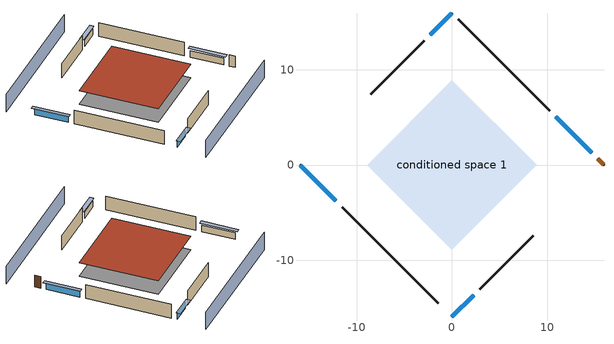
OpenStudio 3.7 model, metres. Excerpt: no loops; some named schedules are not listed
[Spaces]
conditioned space 1
 floor outside (Floor1 construction): -8.88,0 0,8.88 8.88,0 0,-8.88 z0.61
 wall outside (Wall1 construction): -11.55,-4.42 -1.42,-14.55 z0.61:3.05
 wall outside (Wall2 construction): -2.93,13.04 -8.55,7.41 z0.61:3.05
 wall outside (Wall3 construction): 10.25,5.72 0.66,15.31 z0.61:3.05
 wall outside (Wall4 construction): 2.93,-13.04 8.55,-7.41 z0.61:3.05
 wall outside (AdiabaticWallConstruction): -15.97,0 -12.21,-3.76 / 14.67,1.3 10.9,5.06 z0.61:1.77; 0,15.97 -2.27,13.7 / 0,-15.97 2.27,-13.7 z0.61:1.68
 wall outside (AdiabaticWallConstruction 1): 15.97,0 15.32,0.65 z0.61:2.64
 window (WindowConstruction): -15.97,0 -12.21,-3.76 z0.61:1.77
 window (WindowConstruction 1): 0,15.97 -2.27,13.7 z0.61:1.68
 window (WindowConstruction 2): 14.67,1.3 10.9,5.06 z0.61:1.77
 window (WindowConstruction 3): 0,-15.97 2.27,-13.7 z0.61:1.68
 door (Door): 15.97,0 15.32,0.65 z0.61:2.64
 roof outside (Roof1 construction): 0,8.88 -8.88,0 0,-8.88 8.88,0 z3.05
shading: 3.23,-19.2 19.2,-3.23 / -3.23,19.2 -19.2,3.23 z0:3.05; -11.99,-3.98 -16.18,0.22 -16.61,-0.22 -12.42,-4.41 z2.07; -2.49,13.48 0.22,16.18 -0.22,16.61 -2.92,13.91 z1.98; 10.69,5.28 14.88,1.09 15.31,1.52 11.12,5.71 z2.07; 2.49,-13.48 -0.22,-16.18 0.22,-16.61 2.92,-13.91 z1.98
[Site]
Tallahassee Regional Ap  Isis_FL_USA: Latitude {deg}=30.38; Longitude {deg}=-84.37; Time Zone {hr}=-5; Elevation {m}=21; Terrain=Suburbs
[Site:GroundTemperature:Shallow]
16.3547, 15.0593, 14.9556, 15.5703, 18.038, 20.4943, 22.6237, 23.9727, 24.0873, 22.9901, 20.915, 18.5341
[Site:WaterMainsTemperature]
Calculation Method=Schedule; Temperature Schedule=mains temperature schedule
[Building]
Building 1
[Material] Roughness=Rough
Name | Thickness {m} | Conductivity {W/m-K} | Density {kg/m3} | Specific Heat {J/kg-K} | Thermal Absorptance | Solar Absorptance | Visible Absorptance
metal surfacing | 0.000508 | 50.0403 | 7801.74 | 460.57 | 0.9 | 0.9 | 0.9
roof rigid ins | 0.103632 | 0.029427 | 32.04 | 1214.23 | 0.9 | 0.7 | 0.7
osb sheathing 0.75 in. | 0.01905 | 0.115458 | 512.64 | 1214.23 | 0.9 | 0.7 | 0.7
roof stud and cavity | 0.2032 | 0.0815493 | 78.34581 | 1123.46 | 0.9 | 0.7 | 0.7
gypsum board | 0.0127 | 0.160291 | 801 | 837.4 | 0.9 | 0.6 | 0.6
brick veneer | 0.1016 | 0.793375 | 1762.2 | 795.53 | 0.9 | 0.85 | 0.85
osb sheathing 0.5 in. | 0.0127 | 0.115458 | 512.64 | 1214.23 | 0.9 | 0.7 | 0.7
wall stud and cavity | 0.1397 | 0.558292 | 139.0536 | 1170.24 | 0.9 | 0.7 | 0.7
floor stud and cavity | 0.1397 | 0.501511 | 92.3553 | 1139.71 | 0.9 | 0.7 | 0.7
floor covering | 0.0127 | 0.0433444 | 54.468 | 1339.84 | 0.9 | 0.6 | 0.6
wood siding; wood siding 1 | 0.0254 | 0.102417 | 544.68 | 1172.36
wall rigid ins | 0.512978 | 0.029427 | 32.04 | 1214.23 | 0.9 | 0.7 | 0.7
wall stud and cavity 1 | 0.0889 | 0.380278 | 52.3479 | 1209.89 | 0.9 | 0.7 | 0.7
door material | 0.04445 | 0.0612267 | 512.64 | 1214.23 | 0.9 | 0.7 | 0.7
wall stud and cavity 2 | 0.0889 | 0.391764 | 83.0341 | 1211.67 | 0.9 | 0.7 | 0.7
furniture material conditioned space 1 | 0.1524 | 0.115458 | 640.8 | 1214.23 | 0.9 | 0.6 | 0.6
[Construction]
Roof1 construction: metal surfacing, roof rigid ins, osb sheathing 0.75 in., roof stud and cavity, gypsum board
Wall1 construction; Wall2 construction; Wall3 construction; Wall4 construction: brick veneer, osb sheathing 0.5 in., wall stud and cavity, gypsum board
Floor1 construction: floor stud and cavity, osb sheathing 0.75 in., floor covering
WindowConstruction; WindowConstruction 1; WindowConstruction 2; WindowConstruction 3: WindowMaterial
AdiabaticWallConstruction: wood siding, wall rigid ins, wall stud and cavity 1, gypsum board
Door: door material
AdiabaticWallConstruction 1: wood siding 1, wall rigid ins, wall stud and cavity 1, gypsum board
PartitionWallConstruction: gypsum board, wall stud and cavity 2, gypsum board
furniture construction conditioned space 1: furniture material conditioned space 1
[WindowMaterial:SimpleGlazingSystem]
WindowMaterial: U-Factor {W/m2-K}=2.15764; Solar Heat Gain Coefficient=0.44
[ThermalZone]
conditioned space: Multiplier=1; Volume {m3}=384.656; Thermostat=conditioned space temperature setpoint; Use Ideal Air Loads=No
[Space]
conditioned space 1: Thermal Zone=conditioned space; Building Unit=Building Unit 1; Volume {m3}=384.656
[ThermostatSetpoint:DualSetpoint]
conditioned space temperature setpoint: Heating Setpoint Temperature Schedule=heating setpoint; Cooling Setpoint Temperature Schedule=cooling setpoint
[SurfaceProperty:IncidentSolarMultiplier] Incident Solar Multiplier=1; Incident Solar Multiplier Schedule=trans schedule winter=0.85 summer=0.7
Window1; Window2; Window3; Window4
[InternalMass:Definition] Design Level Calculation Method=SurfaceArea
Name | Construction | Surface Area {m2}
partition wall mass | PartitionWallConstruction | 157.749
furniture mass conditioned space 1 | furniture construction conditioned space 1 | 63.0997
[InternalMass] Space or SpaceType=conditioned space 1; Multiplier=1
Name | Internal Mass Definition
partition wall mass | partition wall mass
furniture mass conditioned space 1 | furniture mass conditioned space 1
[External:File]
External File 1: File=in.schedules.csv
[People:Definition]
occupants: Number of People Calculation Method=People; Number of People {people}=3; Fraction Radiant=0.314171; Sensible Heat Fraction=0.56303; Carbon Dioxide Generation Rate {m3/s-W}=0; Enable ASHRAE 55 Comfort Warnings=No; Mean Radiant Temperature Calculation Type=ZoneAveraged
[People]
occupants: People Definition=occupants; Space or SpaceType=conditioned space 1; Number of People Schedule=occupants; Activity Level Schedule=occupants activity schedule; Multiplier=1
[EnergyManagementSystem:Sensor]
Name | Output Variable or Output Meter Index Key | Output Variable or Output Meter
cool_season | cooling season schedule | Schedule Value
out_pb_s |  | Site Outdoor Air Barometric Pressure
out_wt_s |  | Site Outdoor Air Humidity Ratio
site_vw_s |  | Site Wind Speed
natural_vent_s | natural vent schedule | Schedule Value
htg_sp_s | heating setpoint | Schedule Value
clg_sp_s | cooling setpoint | Schedule Value
mech_vent_range_fan_0_sch_s | mech vent range fan 0 schedule | Schedule Value
mech_vent_bath_fan_0_sch_s | mech vent bath fan 0 schedule | Schedule Value
clothes_dryer_exhaust_0_sch_s | clothes_dryer | Schedule Value
htg_load_cond |  | Heating:EnergyTransfer:Zone:CONDITIONED SPACE
clg_load_cond |  | Cooling:EnergyTransfer:Zone:CONDITIONED SPACE
[EnergyManagementSystem:Program]
air_source_heat_pump_supply_fan_disaggregate_program: Set air_source_heat_pump_supply_fan_clg = 0; Set air_source_heat_pump_supply_fan_primary_htg = 0; Set air_source_heat_pump_supply_fan_backup_htg = 0; If air_source_heat_pump_clg_coil_s > 0; Set air_source_heat_pump_supply_fan_clg = air_source_heat_pump_supply_fan_s; ElseIf air_source_heat_pump_htg_coil_s > 0 && (air_source_heat_pump_backup_htg_coil_s > 0); Set air_source_heat_pump_supply_fan_primary_htg = air_source_heat_pump_supply_fan_s * air_source_heat_pump_htg_coil_s / (air_source_heat_pump_htg_coil_s + air_source_heat_pump_backup_htg_coil_s); Set air_source_heat_pump_supply_fan_backup_htg = air_source_heat_pump_supply_fan_s * air_source_heat_pump_backup_htg_coil_s / (air_source_heat_pump_htg_coil_s + air_source_heat_pump_backup_htg_coil_s); ElseIf air_source_heat_pump_htg_coil_s > 0; Set air_source_heat_pump_supply_fan_primary_htg = air_source_heat_pump_supply_fan_s; Else; Set air_source_heat_pump_supply_fan_backup_htg = air_source_heat_pump_supply_fan_s; EndIf
water_heater_EC_adj: Set dhw_e_cons = water_heater_energy + water_heater_on_cycle_parasitic + water_heater_off_cycle_parasitic; Set water_heater_ec_adj_act = 0.0 * dhw_e_cons / 1
natural_vent_program: Set Tin = tin_s; Set Tout = tout_s; Set Wout = out_wt_s; Set Pbar = out_pb_s; Set Phiout = (@RhFnTdbWPb Tout Wout Pbar); Set MaxHR = 0.0115; Set MaxRH = 0.7; Set Tnvsp = (htg_sp_s + clg_sp_s) / 2; Set NVavail = natural_vent_s; Set ClgSsnAvail = cool_season; Set natural_vent_flow_act = 0; Set whole_house_fan_flow_act = 0; Set whole_house_fan_act = 0; If ((Wout < MaxHR) && (Phiout < MaxRH) && (Tin > Tout) && (Tin > Tnvsp) && (ClgSsnAvail > 0)); Set WHF_Flow = 0; Set Adj = (Tin-Tnvsp)/(Tin-Tout); Set Adj = (@Min Adj 1); Set Adj = (@Max Adj 0); If (WHF_Flow > 0); Set whole_house_fan_flow_act = WHF_Flow*Adj; Set WHF_W = 0; Set whole_house_fan_act = WHF_W*Adj; ElseIf (NVavail > 0); Set NVArea = 7708.425357312; Set Cs = 8.968567957270247e-05; Set Cw = 6.158219665777789e-05; Set Tdiff = Tin-Tout; Set dT = (@Abs Tdiff); Set Vwind = site_vw_s; Set SGNV = NVArea*Adj*((((Cs*dT)+(Cw*(Vwind^2)))^0.5)/1000); Set MaxNV = 2.1369780228096005; Set natural_vent_flow_act = (@Min SGNV MaxNV); EndIf; EndIf
infil_program: Set p_m = 0.14; Set p_s = 0.22; Set s_m = 270; Set s_s = 370; Set z_m = 9.99744; Set z_s = 2.4384; Set f_t = (((s_m/z_m)^p_m)*((z_s/s_s)^p_s)); Set Tdiff = tin_s-tout_s; Set dT = @Abs Tdiff; Set c = 0.1259; Set Cs = 0.0562; Set Cw = 0.1613; Set n = 0.65; Set sft = (f_t*0.5); Set temp1 = ((c*Cw)*((sft*site_vw_s)^(2*n)))^2; Set Qinf = (((c*Cs*(dT^n))^2)+temp1)^0.5; Set Qinf = (@Max Qinf 0); Set mech_vent_house_fan_sensible_load_equip_act = 0.0; Set mech_vent_house_fan_latent_load_equip_act = 0.0; Set OASupInPb = out_pb_s; Set OASupInTemp = tout_s; Set OASupInW = out_wt_s; Set OASupRho = (@RhoAirFnPbTdbW OASupInPb OASupInTemp OASupInW); Set OASupCp = (@CpAirFnW OASupInW); Set OASupInEnth = (@HFnTdbW OASupInTemp OASupInW); Set ZoneTemp = tin_s; Set ZoneW = win_s; Set ZoneCp = (@CpAirFnW ZoneW); Set ZoneAirEnth = (@HFnTdbW ZoneTemp ZoneW); Set mech_vent_house_fan_cfis_act = 0.0; Set QWHV_cfis_sup = 0.0; Set QWHV_cfis_suppl_sup = 0.0; Set QWHV_cfis_suppl_exh = 0.0; Set Qrange = 0; Set Qrange = Qrange + 0.04719 * mech_vent_range_fan_0_sch_s; Set Qbath = 0; Set Qbath = Qbath + 0.04719 * mech_vent_bath_fan_0_sch_s; Set Qdryer = 0; Set Qdryer = Qdryer + 0.05706 * clothes_dryer_exhaust_0_sch_s; Set QWHV_sup = 0.0; Set QWHV_exh = 0.0; Set Qexhaust = Qrange + Qbath + Qdryer + QWHV_exh + QWHV_cfis_suppl_exh; Set Qsupply = QWHV_sup + QWHV_cfis_sup + QWHV_cfis_suppl_sup; Set Qfan = (@Max Qexhaust Qsupply); If Qfan > 0; Set Qavg = ((Qexhaust + Qsupply) / 2.0); If ((@Abs (Qexhaust - Qavg)) / Qavg) <= 0.1; Set phi = 1; Else; Set phi = (Qinf / (Qinf + Qfan)); EndIf; Set Qinf_adj = phi * Qinf; Else; Set Qinf_adj = Qinf; EndIf; Set infil_flow_act = Qinf_adj; Set Qload = Qfan; Set Effectiveness_Sens = 0.0; Set Effectiveness_Lat = 0.0; Set Fan_MFR = Qload * OASupRho; Set ZoneInEnth = OASupInEnth; Set ZoneInTemp = OASupInTemp; Set FanTotalToCond = Fan_MFR * (ZoneInEnth - ZoneAirEnth); Set FanSensToCond = Fan_MFR * ZoneCp * (ZoneInTemp - ZoneTemp); Set FanLatToCond = FanTotalToCond - FanSensToCond; Set mech_vent_house_fan_sensible_load_equip_act = mech_vent_house_fan_sensible_load_equip_act + FanSensToCond; Set mech_vent_house_fan_latent_load_equip_act = mech_vent_house_fan_latent_load_equip_act + FanLatToCond
unmet_hours_program: Set htg_unmet_hours = 0; Set clg_unmet_hours = 0; If ((DayOfYear >= 1) && (DayOfYear <= 365)); If zone_htg_unmet_s > htg_unmet_hours; Set htg_unmet_hours = zone_htg_unmet_s; EndIf; EndIf; If ((DayOfYear >= 1) && (DayOfYear <= 365)); If zone_clg_unmet_s > clg_unmet_hours; Set clg_unmet_hours = zone_clg_unmet_s; EndIf; EndIf
total_loads_program: Set loads_htg_tot = 0; Set loads_clg_tot = 0; If htg_load_cond > 0; Set loads_htg_tot = loads_htg_tot + (htg_load_cond - clg_load_cond) * 1.0; EndIf; If clg_load_cond > 0; Set loads_clg_tot = loads_clg_tot + (clg_load_cond - htg_load_cond) * 1.0; EndIf
[EnergyManagementSystem:ProgramCallingManager]
air source heat pump supply fan disaggregate program calling manager: EndOfSystemTimestepBeforeHVACReporting; air_source_heat_pump_supply_fan_disaggregate_program
water heater EC_adj ProgramManager: EndOfSystemTimestepBeforeHVACReporting; water_heater_EC_adj
natural_vent_program calling manager: BeginZoneTimestepAfterInitHeatBalance; natural_vent_program
infil_program calling manager: BeginZoneTimestepAfterInitHeatBalance; infil_program
unmet_hours_program calling manager: EndOfZoneTimestepBeforeZoneReporting; unmet_hours_program
total_loads_program calling manager: EndOfZoneTimestepAfterZoneReporting; total_loads_program
[EnergyManagementSystem:OutputVariable]
Name | EMS Variable | Type of Data in Variable | Update Frequency | EMS Program or Subroutine | Units
air source heat pump supply fan disaggregate clg | air_source_heat_pump_supply_fan_clg | Summed | SystemTimestep | air_source_heat_pump_supply_fan_disaggregate_program | J
air source heat pump supply fan disaggregate htg primary | air_source_heat_pump_supply_fan_primary_htg | Summed | SystemTimestep | air_source_heat_pump_supply_fan_disaggregate_program | J
air source heat pump supply fan disaggregate htg backup | air_source_heat_pump_supply_fan_backup_htg | Summed | SystemTimestep | air_source_heat_pump_supply_fan_disaggregate_program | J
natural_vent_flow_act_timeseries_outvar | natural_vent_flow_act | Averaged | ZoneTimestep | natural_vent_program | m^/s
whole_house_fan_flow_act_timeseries_outvar | whole_house_fan_flow_act | Averaged | ZoneTimestep | natural_vent_program | m^/s
Qfan_timeseries_outvar | Qfan | Averaged | ZoneTimestep | infil_program | m^/s
infil_flow_act_timeseries_outvar | infil_flow_act | Averaged | ZoneTimestep | infil_program | m^/s
[ElectricEquipment:Definition] Design Level Calculation Method=EquipmentLevel
Name | Design Level {W} | Fraction Latent | Fraction Radiant | Fraction Lost
ceiling fan | 31.5701 | 0 | 0.558 | 0
clothes washer | 240.445 | 0.03 | 0.162 | 0.7
clothes dryer | 1737.44 | 0.015 | 0.081 | 0.85
dishwasher | 438.459 | 0.3 | 0.18 | 0.4
fridge; fridge 2 | 64.939 | 0 | 0.6 | 0
cooking range | 1074.25 | 0.08 | 0.432 | 0.2
misc plug loads | 595.588 | 0.021 | 0.558 | 0.049
whole house fan; mech vent house fan | 0 | 0 | 0 | 1
mech vent house fan cfis | 0 | 0 | 0 | 0
mech vent range fan 0; mech vent bath fan 0 | 30 | 0 | 0 | 1
[ElectricEquipment] Space or SpaceType=conditioned space 1
Name | Electric Equipment Definition | Schedule
ceiling fan | ceiling fan | ceiling_fan
clothes washer | clothes washer | clothes_washer
clothes dryer | clothes dryer | clothes_dryer
dishwasher | dishwasher | dishwasher
fridge | fridge | fridge schedule
fridge 1 | fridge 2 | fridge schedule 1
cooking range | cooking range | cooking_range
misc plug loads | misc plug loads | plug_loads_other
whole house fan | whole house fan | Always On Discrete
mech vent house fan | mech vent house fan | mech vent house fan schedule
mech vent house fan cfis | mech vent house fan cfis | mech vent house fan cfis schedule
mech vent range fan 0 | mech vent range fan 0 | mech vent range fan 0 schedule
mech vent bath fan 0 | mech vent bath fan 0 | mech vent bath fan 0 schedule
[OtherEquipment:Definition] Design Level Calculation Method=EquipmentLevel
Name | Design Level {W} | Fraction Latent | Fraction Radiant | Fraction Lost
water heater energy adjustment1 | 0.01 | 0 | 0 | 1
water sensible | -692.487 | 0 | 0.6 | 0
water latent | 702.646 | 1 | 0 | 0
mech vent house fan sensible load equip | 0 | 0 | 0 | 0
mech vent house fan latent load equip | 0 | 1 | 0 | 0
[OtherEquipment] Space or SpaceType=conditioned space 1
Name | Other Equipment Definition | Schedule | Fuel Type
water heater energy adjustment1 | water heater energy adjustment1 | Always On Discrete | Electricity
water sensible | water sensible | hot_water_fixtures | None
water latent | water latent | hot_water_fixtures | None
mech vent house fan sensible load equip | mech vent house fan sensible load equip | Always On Discrete | None
mech vent house fan latent load equip | mech vent house fan latent load equip | Always On Discrete | None
[EnergyManagementSystem:Actuator]
Name | Actuated Component | Actuated Component Type | Actuated Component Control Type | Zone or Space
water_heater_ec_adj_act | water heater energy adjustment1 | OtherEquipment | Power Level | conditioned space 1
natural_vent_flow_act | natural vent flow | Zone Infiltration | Air Exchange Flow Rate
whole_house_fan_flow_act | whole house fan flow | Zone Infiltration | Air Exchange Flow Rate
whole_house_fan_act | whole house fan | ElectricEquipment | Electricity Rate | conditioned space 1
mech_vent_house_fan_cfis_act | mech vent house fan cfis | ElectricEquipment | Electricity Rate | conditioned space 1
infil_flow_act | infil flow | Zone Infiltration | Air Exchange Flow Rate
mech_vent_house_fan_sensible_load_equip_act | mech vent house fan sensible load equip | OtherEquipment | Power Level | conditioned space 1
mech_vent_house_fan_latent_load_equip_act | mech vent house fan latent load equip | OtherEquipment | Power Level | conditioned space 1
[WaterUse:Equipment:Definition]
Name | Peak Flow Rate {m3/s} | Target Temperature Schedule
dhw fixtures | 4.65728e-05 | mixed water temperature schedule
dhw distribution waste | 1.56465e-05 | mixed water temperature schedule
clothes washer | 2.06684e-06
dishwasher | 6.95944e-06
[WaterUse:Equipment]
Name | Water Use Equipment Definition | Flow Rate Fraction Schedule
dhw fixtures | dhw fixtures | hot_water_fixtures
dhw distribution waste | dhw distribution waste | hot_water_fixtures
clothes washer | clothes washer | hot_water_clothes_washer
dishwasher | dishwasher | hot_water_dishwasher
[Lights:Definition]
interior lighting: Design Level Calculation Method=LightingLevel; Lighting Level {W}=1126.36; Fraction Radiant=0.6; Fraction Visible=0.2; Return Air Fraction=0
[Lights]
interior lighting: Lights Definition=interior lighting; Space or SpaceType=conditioned space 1; Schedule=lighting_interior; Fraction Replaceable=1
[Exterior:Lights:Definition]
exterior lighting: Design Level {W}=66.8548
[Exterior:Lights]
exterior lighting: Exterior Lights Definition=exterior lighting; Schedule=exterior lighting schedule
[SpaceInfiltration:DesignFlowRate] Space or SpaceType=conditioned space 1; Schedule=Always On Discrete; Design Flow Rate Calculation Method=Flow/Space; Design Flow Rate {m3/s}=0
natural vent flow; whole house fan flow; infil flow
[BuildingUnit]
Building Unit 1
